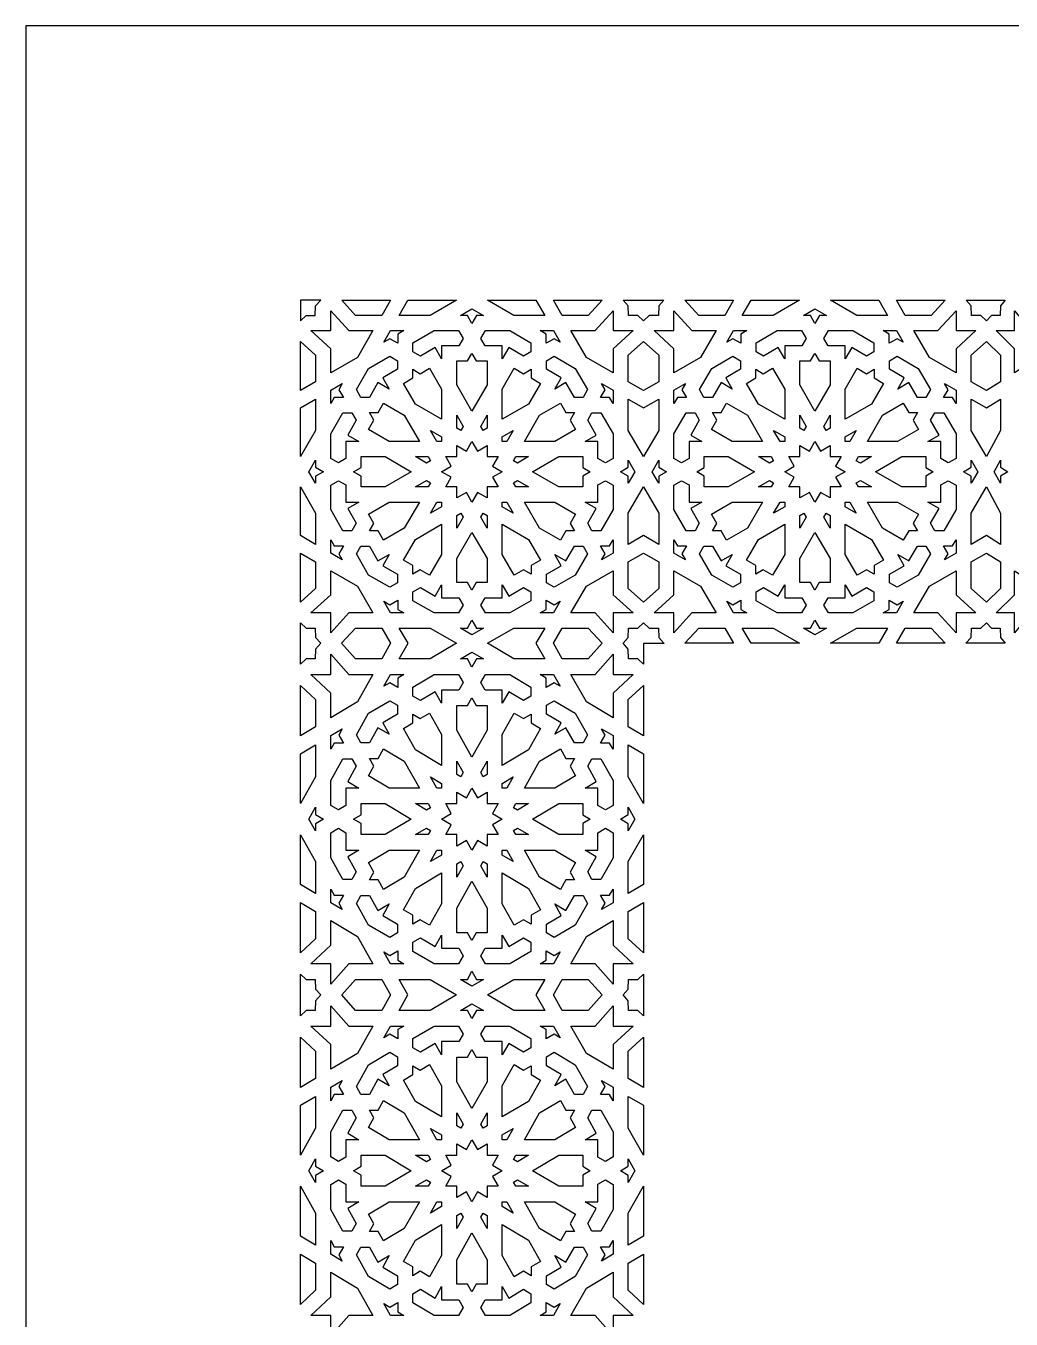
# Model space of a CAD drawing. Extents: x 1309 to 2424, y -296 to 884.
# Drawn here: x 1309 to 1596.1, y 506.5 to 883.5 of the extents above; entities that cross this region are included whole.
import ezdxf

# ---------------------------------------------------------------- set-up
doc = ezdxf.new("R2010")
doc.units = 0
doc.layers.add('LAYER_1', color=18, linetype='CONTINUOUS')

msp = doc.modelspace()

# ---------------------------------------------------------------- linework, layer by layer
at = {"layer": 'LAYER_1'}
for points in [[(1309.01, -296.47), (2424.01, -296.47), (2424.01, 883.53), (1309.01, 883.53)], [(1394.95, 803.53), (1389.01, 803.53), (1389.01, 797.59), (1390.66, 799.1), (1393.36, 799.1), (1393.44, 801.88)], [(1412.7, 799.1), (1405.09, 799.1), (1401.05, 803.53), (1415.26, 803.53)], [(1426.8, 799.1), (1417.8, 799.1), (1420.36, 803.53), (1434.47, 803.53)], [(1460.21, 799.1), (1451.22, 799.1), (1443.54, 803.53), (1457.65, 803.53)], [(1472.92, 799.1), (1465.32, 799.1), (1462.76, 803.53), (1476.97, 803.53)], [(1493.43, 801.88), (1493.35, 799.1), (1490.65, 799.1), (1489.01, 797.59), (1487.36, 799.1), (1484.66, 799.1), (1484.58, 801.88), (1483.07, 803.53), (1494.94, 803.53)], [(1512.68, 799.1), (1505.08, 799.1), (1501.04, 803.53), (1515.23, 803.53)], [(1526.76, 799.1), (1517.78, 799.1), (1520.33, 803.53), (1534.43, 803.53)], [(1560.15, 799.1), (1551.17, 799.1), (1543.5, 803.53), (1557.6, 803.53)], [(1572.85, 799.1), (1565.25, 799.1), (1562.7, 803.53), (1576.89, 803.53)], [(1593.03, 801.88), (1592.95, 799.1), (1590.46, 799.1), (1588.93, 797.59), (1587.28, 799.1), (1584.58, 799.1), (1584.5, 801.88), (1582.99, 803.53), (1594.42, 803.53)], [(1403.14, 794.68), (1410.15, 794.68), (1405.65, 786.89), (1397.86, 782.39), (1397.86, 789.4), (1392.07, 794.68), (1397.86, 794.68), (1397.86, 800.46)], [(1442.38, 799.1), (1440.33, 799.1), (1439.01, 796.81), (1437.68, 799.1), (1435.64, 799.1), (1439.01, 801.04)], [(1480.16, 794.68), (1485.94, 794.68), (1480.16, 789.4), (1480.16, 782.39), (1472.37, 786.89), (1467.87, 794.68), (1474.87, 794.68), (1480.16, 800.46)], [(1503.13, 794.68), (1510.13, 794.68), (1505.63, 786.89), (1497.85, 782.39), (1497.85, 789.4), (1492.07, 794.68), (1497.85, 794.68), (1497.85, 800.46)], [(1542.33, 799.1), (1540.29, 799.1), (1538.97, 796.81), (1537.64, 799.1), (1535.6, 799.1), (1538.97, 801.04)], [(1580.08, 794.68), (1585.86, 794.68), (1580.08, 789.4), (1580.08, 782.39), (1572.3, 786.89), (1567.8, 794.68), (1574.8, 794.68), (1580.08, 800.46)], [(1602.01, 794.68), (1608.49, 794.68), (1604.33, 786.89), (1597.12, 782.39), (1597.12, 789.4), (1591.76, 794.68), (1597.12, 794.68), (1597.12, 800.46)], [(1417.37, 793.66), (1417.37, 791.01), (1415.08, 792.33), (1413.31, 791.31), (1415.25, 794.68), (1419.14, 794.68)], [(1436.4, 792.42), (1435.16, 790.26), (1430.17, 790.26), (1430.17, 786.49), (1428.29, 789.76), (1423.98, 787.27), (1421.82, 788.51), (1421.82, 791.12), (1427.98, 794.68), (1435.09, 794.68)], [(1456.19, 791.12), (1456.19, 788.51), (1454.04, 787.27), (1449.72, 789.76), (1447.84, 786.49), (1447.84, 790.26), (1442.86, 790.26), (1441.61, 792.42), (1442.92, 794.68), (1450.03, 794.68)], [(1464.71, 791.31), (1462.94, 792.33), (1460.65, 791.01), (1460.65, 793.66), (1458.88, 794.68), (1462.77, 794.68)], [(1517.34, 793.66), (1517.34, 791.01), (1515.05, 792.33), (1513.28, 791.31), (1515.23, 794.68), (1519.11, 794.68)], [(1536.36, 792.42), (1535.12, 790.26), (1530.14, 790.26), (1530.14, 786.49), (1528.26, 789.76), (1523.95, 787.27), (1521.79, 788.51), (1521.79, 791.12), (1527.95, 794.68), (1535.06, 794.68)], [(1556.14, 791.12), (1556.14, 788.51), (1553.98, 787.27), (1549.67, 789.76), (1547.79, 786.49), (1547.79, 790.26), (1542.81, 790.26), (1541.57, 792.42), (1542.88, 794.68), (1549.98, 794.68)], [(1564.65, 791.31), (1562.88, 792.33), (1560.59, 791.01), (1560.59, 793.66), (1558.82, 794.68), (1562.7, 794.68)], [(1393.44, 787.52), (1393.44, 779.79), (1389.03, 777.25), (1389.03, 791.55)], [(1440.27, 785.84), (1443.42, 785.84), (1443.42, 778.84), (1439.01, 771.2), (1434.6, 778.84), (1434.6, 785.84), (1437.74, 785.84), (1439.01, 788.02)], [(1493.43, 787.52), (1493.43, 779.79), (1489.03, 777.25), (1489.01, 777.26), (1488.99, 777.25), (1484.58, 779.79), (1484.58, 787.52), (1488.99, 791.55), (1489.01, 791.53), (1489.03, 791.55)], [(1540.23, 785.84), (1543.37, 785.84), (1543.37, 778.84), (1538.97, 771.2), (1534.56, 778.84), (1534.56, 785.84), (1537.7, 785.84), (1538.97, 788.02)], [(1593.03, 787.52), (1593.03, 779.79), (1588.93, 777.25), (1584.5, 779.79), (1584.5, 787.52), (1588.93, 791.55)], [(1417.31, 785.91), (1417.31, 783.42), (1412.99, 780.93), (1414.88, 777.67), (1411.62, 779.55), (1409.13, 775.24), (1406.64, 775.24), (1405.33, 777.5), (1408.89, 783.66), (1415.05, 787.21)], [(1469.13, 783.66), (1472.69, 777.5), (1471.38, 775.24), (1468.89, 775.24), (1466.4, 779.55), (1463.14, 777.67), (1465.02, 780.93), (1460.71, 783.42), (1460.71, 785.91), (1462.97, 787.21)], [(1517.28, 785.91), (1517.28, 783.42), (1512.97, 780.93), (1514.86, 777.67), (1511.6, 779.55), (1509.11, 775.24), (1506.62, 775.24), (1505.31, 777.5), (1508.87, 783.66), (1515.02, 787.21)], [(1569.06, 783.66), (1572.62, 777.5), (1571.31, 775.24), (1568.82, 775.24), (1566.33, 779.55), (1563.08, 777.67), (1564.96, 780.93), (1560.65, 783.42), (1560.65, 785.91), (1562.91, 787.21)], [(1430.17, 777.66), (1430.17, 768.84), (1422.53, 773.25), (1419.03, 779.31), (1421.76, 780.88), (1421.76, 783.41), (1423.95, 782.14), (1426.67, 783.72)], [(1454.07, 782.14), (1456.25, 783.41), (1456.25, 780.88), (1458.98, 779.31), (1455.48, 773.25), (1447.84, 768.84), (1447.84, 777.66), (1451.34, 783.72)], [(1530.14, 777.66), (1530.14, 768.84), (1522.51, 773.25), (1519.01, 779.31), (1521.73, 780.88), (1521.73, 783.41), (1523.92, 782.14), (1526.64, 783.72)], [(1554.01, 782.14), (1556.2, 783.41), (1556.2, 780.88), (1558.92, 779.31), (1555.43, 773.25), (1547.79, 768.84), (1547.79, 777.66), (1551.29, 783.72)], [(1400.21, 777.47), (1401.53, 775.17), (1398.88, 775.17), (1397.86, 773.4), (1397.86, 777.29), (1401.23, 779.24)], [(1480.16, 777.29), (1480.16, 773.4), (1479.13, 775.17), (1476.49, 775.17), (1477.81, 777.47), (1476.79, 779.24)], [(1500.19, 777.47), (1501.52, 775.17), (1498.87, 775.17), (1497.85, 773.4), (1497.85, 777.29), (1501.22, 779.24)], [(1580.08, 777.29), (1580.08, 773.4), (1579.06, 775.17), (1576.41, 775.17), (1577.74, 777.47), (1576.71, 779.24)], [(1393.44, 765.6), (1389.03, 757.96), (1389.03, 772.14), (1393.44, 774.69)], [(1419.3, 770.01), (1423.71, 762.37), (1414.89, 762.37), (1408.82, 765.87), (1410.4, 768.6), (1409.14, 770.78), (1411.66, 770.78), (1413.23, 773.51)], [(1466.36, 770.78), (1468.88, 770.78), (1467.62, 768.6), (1469.19, 765.87), (1463.13, 762.37), (1454.31, 762.37), (1458.72, 770.01), (1464.78, 773.51)], [(1493.43, 765.6), (1489.03, 757.96), (1489.01, 757.99), (1488.99, 757.96), (1484.58, 765.6), (1484.58, 774.69), (1488.99, 772.14), (1489.01, 772.16), (1489.03, 772.14), (1493.43, 774.69)], [(1519.27, 770.01), (1523.68, 762.37), (1514.86, 762.37), (1508.81, 765.87), (1510.38, 768.6), (1509.12, 770.78), (1511.64, 770.78), (1513.21, 773.51)], [(1566.29, 770.78), (1568.81, 770.78), (1567.55, 768.6), (1569.12, 765.87), (1563.07, 762.37), (1554.25, 762.37), (1558.66, 770.01), (1564.72, 773.51)], [(1593.03, 765.6), (1588.93, 757.96), (1584.5, 765.6), (1584.5, 774.69), (1588.93, 772.14), (1593.03, 774.69)], [(1405.28, 768.57), (1402.79, 764.26), (1406.05, 762.37), (1402.28, 762.37), (1402.28, 757.39), (1400.12, 756.15), (1397.86, 757.46), (1397.86, 764.57), (1401.42, 770.72), (1404.03, 770.72)], [(1436.45, 766.78), (1435.77, 765.61), (1434.6, 766.29), (1434.6, 770)], [(1443.42, 766.29), (1442.24, 765.61), (1441.56, 766.78), (1443.42, 770)], [(1480.16, 764.57), (1480.16, 757.46), (1477.89, 756.15), (1475.74, 757.39), (1475.74, 762.37), (1471.97, 762.37), (1475.23, 764.26), (1472.74, 768.57), (1473.99, 770.72), (1476.6, 770.72)], [(1505.26, 768.57), (1502.77, 764.26), (1506.03, 762.37), (1502.27, 762.37), (1502.27, 757.39), (1500.11, 756.15), (1497.85, 757.46), (1497.85, 764.57), (1501.4, 770.72), (1504.02, 770.72)], [(1536.41, 766.78), (1535.73, 765.61), (1534.56, 766.29), (1534.56, 770)], [(1543.37, 766.29), (1542.2, 765.61), (1541.52, 766.78), (1543.37, 770)], [(1580.08, 764.57), (1580.08, 757.46), (1577.82, 756.15), (1575.66, 757.39), (1575.66, 762.37), (1571.9, 762.37), (1575.16, 764.26), (1572.67, 768.57), (1573.91, 770.72), (1576.53, 770.72)], [(1430.17, 763.73), (1430.17, 762.37), (1428.81, 762.37), (1426.96, 765.59)], [(1449.2, 762.37), (1447.84, 762.37), (1447.84, 763.73), (1451.06, 765.59)], [(1530.14, 763.73), (1530.14, 762.37), (1528.78, 762.37), (1526.92, 765.59)], [(1549.15, 762.37), (1547.79, 762.37), (1547.79, 763.73), (1551.01, 765.59)], [(1440.62, 759.57), (1443.42, 761.18), (1443.42, 757.95), (1446.65, 757.95), (1445.03, 755.16), (1447.83, 753.54), (1445.03, 751.93), (1446.65, 749.13), (1443.42, 749.13), (1443.42, 745.91), (1440.62, 747.52), (1439.01, 744.72), (1437.39, 747.52), (1434.6, 745.91), (1434.6, 749.13), (1431.37, 749.13), (1432.98, 751.93), (1430.18, 753.54), (1432.98, 755.16), (1431.37, 757.95), (1434.6, 757.95), (1434.6, 761.18), (1437.39, 759.57), (1439.01, 762.36)], [(1540.58, 759.57), (1543.37, 761.18), (1543.37, 757.95), (1546.6, 757.95), (1544.99, 755.16), (1547.78, 753.54), (1544.99, 751.93), (1546.6, 749.13), (1543.37, 749.13), (1543.37, 745.91), (1540.58, 747.52), (1538.97, 744.72), (1537.35, 747.52), (1534.56, 745.91), (1534.56, 749.13), (1531.33, 749.13), (1532.94, 751.93), (1530.15, 753.54), (1532.94, 755.16), (1531.33, 757.95), (1534.56, 757.95), (1534.56, 761.18), (1537.35, 759.57), (1538.97, 762.36)], [(1421.34, 753.54), (1413.7, 749.13), (1406.7, 749.13), (1406.7, 752.28), (1404.52, 753.54), (1406.7, 754.81), (1406.7, 757.95), (1413.7, 757.95)], [(1426.94, 756.78), (1425.76, 756.1), (1422.54, 757.95), (1426.26, 757.95)], [(1452.25, 756.1), (1451.07, 756.78), (1451.75, 757.95), (1455.47, 757.95)], [(1471.31, 754.81), (1473.5, 753.54), (1471.31, 752.28), (1471.31, 749.13), (1464.31, 749.13), (1456.67, 753.54), (1464.31, 757.95), (1471.31, 757.95)], [(1521.32, 753.54), (1513.68, 749.13), (1506.69, 749.13), (1506.69, 752.28), (1504.5, 753.54), (1506.69, 754.81), (1506.69, 757.95), (1513.68, 757.95)], [(1526.91, 756.78), (1525.73, 756.1), (1522.52, 757.95), (1526.23, 757.95)], [(1552.2, 756.1), (1551.02, 756.78), (1551.7, 757.95), (1555.42, 757.95)], [(1571.25, 754.81), (1573.43, 753.54), (1571.25, 752.28), (1571.25, 749.13), (1564.25, 749.13), (1556.62, 753.54), (1564.25, 757.95), (1571.25, 757.95)], [(1393.44, 754.87), (1395.73, 753.54), (1393.44, 752.22), (1393.44, 750.18), (1391.49, 753.54), (1393.44, 756.91)], [(1486.52, 753.54), (1484.58, 750.18), (1484.58, 752.22), (1482.28, 753.54), (1484.58, 754.87), (1484.58, 756.91)], [(1493.43, 754.87), (1495.72, 753.54), (1493.43, 752.22), (1493.43, 750.18), (1491.49, 753.54), (1493.43, 756.91)], [(1586.44, 753.54), (1584.5, 750.18), (1584.5, 752.22), (1582.21, 753.54), (1584.5, 754.87), (1584.5, 756.91)], [(1593.03, 754.87), (1595.15, 753.54), (1593.03, 752.22), (1593.03, 750.18), (1591.23, 753.54), (1593.03, 756.91)], [(1402.28, 749.69), (1402.28, 744.71), (1406.05, 744.71), (1402.79, 742.83), (1405.28, 738.52), (1404.03, 736.36), (1401.42, 736.36), (1397.86, 742.52), (1397.86, 749.63), (1400.12, 750.94)], [(1426.94, 750.31), (1426.26, 749.13), (1422.54, 749.13), (1425.76, 750.99)], [(1455.47, 749.13), (1451.75, 749.13), (1451.07, 750.31), (1452.25, 750.99)], [(1480.16, 749.63), (1480.16, 742.52), (1476.6, 736.36), (1473.99, 736.36), (1472.74, 738.52), (1475.23, 742.83), (1471.97, 744.71), (1475.74, 744.71), (1475.74, 749.69), (1477.89, 750.94)], [(1502.27, 749.69), (1502.27, 744.71), (1506.03, 744.71), (1502.77, 742.83), (1505.26, 738.52), (1504.02, 736.36), (1501.4, 736.36), (1497.85, 742.52), (1497.85, 749.63), (1500.11, 750.94)], [(1526.91, 750.31), (1526.23, 749.13), (1522.52, 749.13), (1525.73, 750.99)], [(1555.42, 749.13), (1551.7, 749.13), (1551.02, 750.31), (1552.2, 750.99)], [(1580.08, 749.63), (1580.08, 742.52), (1576.53, 736.36), (1573.91, 736.36), (1572.67, 738.52), (1575.16, 742.83), (1571.9, 744.71), (1575.66, 744.71), (1575.66, 749.69), (1577.82, 750.94)], [(1393.44, 741.49), (1393.44, 732.39), (1389.03, 734.94), (1389.03, 749.12)], [(1493.43, 741.49), (1493.43, 732.39), (1489.01, 734.94), (1484.58, 732.39), (1484.58, 741.49), (1489.01, 749.12)], [(1593.03, 741.49), (1593.03, 732.39), (1588.93, 734.94), (1584.5, 732.39), (1584.5, 741.49), (1588.93, 749.12)], [(1419.3, 737.07), (1413.23, 733.57), (1411.66, 736.3), (1409.14, 736.3), (1410.4, 738.49), (1408.82, 741.21), (1414.89, 744.71), (1423.71, 744.71)], [(1430.17, 743.35), (1426.96, 741.5), (1428.81, 744.72), (1430.17, 744.72)], [(1451.06, 741.5), (1447.84, 743.35), (1447.84, 744.72), (1449.2, 744.72)], [(1469.19, 741.21), (1467.62, 738.49), (1468.88, 736.3), (1466.36, 736.3), (1464.78, 733.57), (1458.72, 737.07), (1454.31, 744.71), (1463.13, 744.71)], [(1519.27, 737.07), (1513.21, 733.57), (1511.64, 736.3), (1509.12, 736.3), (1510.38, 738.49), (1508.81, 741.21), (1514.86, 744.71), (1523.68, 744.71)], [(1530.14, 743.35), (1526.92, 741.5), (1528.78, 744.72), (1530.14, 744.72)], [(1551.01, 741.5), (1547.79, 743.35), (1547.79, 744.72), (1549.15, 744.72)], [(1569.12, 741.21), (1567.55, 738.49), (1568.81, 736.3), (1566.29, 736.3), (1564.72, 733.57), (1558.66, 737.07), (1554.25, 744.71), (1563.07, 744.71)], [(1436.45, 740.31), (1434.6, 737.09), (1434.6, 740.8), (1435.77, 741.48)], [(1443.42, 740.8), (1443.42, 737.09), (1441.56, 740.31), (1442.24, 741.48)], [(1536.41, 740.31), (1534.56, 737.09), (1534.56, 740.8), (1535.73, 741.48)], [(1543.37, 740.8), (1543.37, 737.09), (1541.52, 740.31), (1542.2, 741.48)], [(1430.17, 729.43), (1426.67, 723.37), (1423.95, 724.94), (1421.76, 723.68), (1421.76, 726.2), (1419.03, 727.78), (1422.53, 733.84), (1430.17, 738.25)], [(1443.42, 728.25), (1443.42, 721.25), (1440.27, 721.25), (1439.01, 719.06), (1437.74, 721.25), (1434.6, 721.25), (1434.6, 728.25), (1439.01, 735.88)], [(1455.48, 733.84), (1458.98, 727.78), (1456.25, 726.2), (1456.25, 723.68), (1454.07, 724.94), (1451.34, 723.37), (1447.84, 729.43), (1447.84, 738.25)], [(1530.14, 729.43), (1526.64, 723.37), (1523.92, 724.94), (1521.73, 723.68), (1521.73, 726.2), (1519.01, 727.78), (1522.51, 733.84), (1530.14, 738.25)], [(1543.37, 728.25), (1543.37, 721.25), (1540.23, 721.25), (1538.97, 719.06), (1537.7, 721.25), (1534.56, 721.25), (1534.56, 728.25), (1538.97, 735.88)], [(1555.43, 733.84), (1558.92, 727.78), (1556.2, 726.2), (1556.2, 723.68), (1554.01, 724.94), (1551.29, 723.37), (1547.79, 729.43), (1547.79, 738.25)], [(1398.88, 731.91), (1401.53, 731.91), (1400.21, 729.62), (1401.23, 727.85), (1397.86, 729.79), (1397.86, 733.68)], [(1411.62, 727.54), (1414.88, 729.42), (1412.99, 726.16), (1417.31, 723.67), (1417.31, 721.18), (1415.05, 719.87), (1408.89, 723.43), (1405.33, 729.59), (1406.64, 731.85), (1409.13, 731.85)], [(1472.69, 729.59), (1469.13, 723.43), (1462.97, 719.87), (1460.71, 721.18), (1460.71, 723.67), (1465.02, 726.16), (1463.14, 729.42), (1466.4, 727.54), (1468.89, 731.85), (1471.38, 731.85)], [(1480.16, 729.79), (1476.79, 727.85), (1477.81, 729.62), (1476.49, 731.91), (1479.13, 731.91), (1480.16, 733.68)], [(1498.87, 731.91), (1501.52, 731.91), (1500.19, 729.62), (1501.22, 727.85), (1497.85, 729.79), (1497.85, 733.68)], [(1511.6, 727.54), (1514.86, 729.42), (1512.97, 726.16), (1517.28, 723.67), (1517.28, 721.18), (1515.02, 719.87), (1508.87, 723.43), (1505.31, 729.59), (1506.62, 731.85), (1509.11, 731.85)], [(1572.62, 729.59), (1569.06, 723.43), (1562.91, 719.87), (1560.65, 721.18), (1560.65, 723.67), (1564.96, 726.16), (1563.08, 729.42), (1566.33, 727.54), (1568.82, 731.85), (1571.31, 731.85)], [(1580.08, 729.79), (1576.71, 727.85), (1577.74, 729.62), (1576.41, 731.91), (1579.06, 731.91), (1580.08, 733.68)], [(1393.44, 727.29), (1393.44, 719.56), (1389.03, 715.54), (1389.03, 729.84)], [(1493.43, 727.29), (1493.43, 719.56), (1489.01, 715.54), (1484.58, 719.56), (1484.58, 727.29), (1489.01, 729.84)], [(1593.03, 727.29), (1593.03, 719.56), (1588.93, 715.54), (1584.5, 719.56), (1584.5, 727.29), (1588.93, 729.84)], [(1405.65, 720.19), (1410.15, 712.41), (1403.14, 712.41), (1397.86, 706.62), (1397.86, 712.41), (1392.07, 712.41), (1397.86, 717.69), (1397.86, 724.69)], [(1480.16, 717.69), (1485.94, 712.41), (1480.16, 712.41), (1480.16, 706.62), (1474.87, 712.41), (1467.87, 712.41), (1472.37, 720.19), (1480.16, 724.69)], [(1505.63, 720.19), (1510.13, 712.41), (1503.13, 712.41), (1497.85, 706.62), (1497.85, 712.41), (1492.07, 712.41), (1497.85, 717.69), (1497.85, 724.69)], [(1580.08, 717.69), (1585.86, 712.41), (1580.08, 712.41), (1580.08, 706.62), (1574.8, 712.41), (1567.8, 712.41), (1572.3, 720.19), (1580.08, 724.69)], [(1604.33, 720.19), (1608.49, 712.41), (1602.01, 712.41), (1597.12, 706.62), (1597.12, 712.41), (1591.76, 712.41), (1597.12, 717.69), (1597.12, 724.69)], [(1430.17, 716.83), (1435.16, 716.83), (1436.4, 714.67), (1435.09, 712.41), (1427.98, 712.41), (1421.82, 715.96), (1421.82, 718.58), (1423.98, 719.82), (1428.29, 717.33), (1430.17, 720.59)], [(1449.72, 717.33), (1454.04, 719.82), (1456.19, 718.58), (1456.19, 715.96), (1450.03, 712.41), (1442.92, 712.41), (1441.61, 714.67), (1442.86, 716.83), (1447.84, 716.83), (1447.84, 720.59)], [(1530.14, 716.83), (1535.12, 716.83), (1536.36, 714.67), (1535.06, 712.41), (1527.95, 712.41), (1521.79, 715.96), (1521.79, 718.58), (1523.95, 719.82), (1528.26, 717.33), (1530.14, 720.59)], [(1549.67, 717.33), (1553.98, 719.82), (1556.14, 718.58), (1556.14, 715.96), (1549.98, 712.41), (1542.88, 712.41), (1541.57, 714.67), (1542.81, 716.83), (1547.79, 716.83), (1547.79, 720.59)], [(1417.37, 713.43), (1419.14, 712.41), (1415.25, 712.41), (1413.31, 715.78), (1415.08, 714.75), (1417.37, 716.08)], [(1462.94, 714.75), (1464.71, 715.78), (1462.77, 712.41), (1458.88, 712.41), (1460.65, 713.43), (1460.65, 716.08)], [(1517.34, 713.43), (1519.11, 712.41), (1515.23, 712.41), (1513.28, 715.78), (1515.05, 714.75), (1517.34, 716.08)], [(1562.88, 714.75), (1564.65, 715.78), (1562.7, 712.41), (1558.82, 712.41), (1560.59, 713.43), (1560.59, 716.08)], [(1390.66, 707.99), (1393.35, 707.99), (1393.44, 705.21), (1394.96, 703.54), (1393.44, 701.83), (1393.35, 698.98), (1390.66, 698.98), (1389.03, 697.46), (1389.03, 709.47)], [(1440.33, 707.99), (1442.38, 707.99), (1439.01, 706.04), (1435.64, 707.99), (1437.68, 707.99), (1439.01, 710.28)], [(1490.65, 707.99), (1493.35, 707.99), (1493.43, 705.21), (1494.95, 703.54), (1494.94, 703.53), (1489.01, 703.53), (1489.01, 697.48), (1488.99, 697.46), (1487.36, 698.98), (1484.66, 698.98), (1484.58, 701.83), (1483.05, 703.54), (1484.58, 705.21), (1484.66, 707.99), (1487.36, 707.99), (1489.01, 709.47)], [(1540.29, 707.99), (1542.33, 707.99), (1538.97, 706.04), (1535.6, 707.99), (1537.64, 707.99), (1538.97, 710.28)], [(1590.46, 707.99), (1592.95, 707.99), (1593.03, 705.21), (1594.44, 703.54), (1582.98, 703.54), (1584.5, 705.21), (1584.58, 707.99), (1587.28, 707.99), (1588.93, 709.47)], [(1415.27, 703.54), (1412.7, 698.98), (1405.09, 698.98), (1401.03, 703.54), (1405.09, 707.99), (1412.7, 707.99)], [(1434.5, 703.54), (1426.8, 698.98), (1417.8, 698.98), (1420.37, 703.54), (1417.8, 707.99), (1426.8, 707.99)], [(1457.64, 703.54), (1460.21, 698.98), (1451.22, 698.98), (1443.51, 703.54), (1451.22, 707.99), (1460.21, 707.99)], [(1476.98, 703.54), (1472.92, 698.98), (1465.32, 698.98), (1462.75, 703.54), (1465.32, 707.99), (1472.92, 707.99)], [(1515.24, 703.54), (1501.02, 703.54), (1505.08, 707.99), (1512.68, 707.99)], [(1534.46, 703.54), (1520.34, 703.54), (1517.78, 707.99), (1526.76, 707.99)], [(1557.59, 703.54), (1543.47, 703.54), (1551.17, 707.99), (1560.15, 707.99)], [(1576.91, 703.54), (1562.69, 703.54), (1565.25, 707.99), (1572.85, 707.99)], [(1403.14, 694.45), (1410.15, 694.45), (1405.65, 686.47), (1397.86, 681.86), (1397.86, 689.03), (1392.07, 694.45), (1397.86, 694.45), (1397.86, 700.38)], [(1442.38, 698.98), (1440.33, 698.98), (1439.01, 696.63), (1437.68, 698.98), (1435.64, 698.98), (1439.01, 700.97)], [(1480.16, 694.45), (1485.94, 694.45), (1480.16, 689.03), (1480.16, 681.86), (1472.37, 686.47), (1467.87, 694.45), (1474.87, 694.45), (1480.16, 700.38)], [(1417.37, 693.4), (1417.37, 690.69), (1415.08, 692.04), (1413.31, 691), (1415.25, 694.45), (1419.14, 694.45)], [(1436.4, 692.13), (1435.16, 689.92), (1430.17, 689.92), (1430.17, 686.06), (1428.29, 689.4), (1423.98, 686.85), (1421.82, 688.13), (1421.82, 690.8), (1427.98, 694.45), (1435.09, 694.45)], [(1456.19, 690.8), (1456.19, 688.13), (1454.04, 686.85), (1449.72, 689.4), (1447.84, 686.06), (1447.84, 689.92), (1442.86, 689.92), (1441.61, 692.13), (1442.92, 694.45), (1450.03, 694.45)], [(1464.71, 691), (1462.94, 692.04), (1460.65, 690.69), (1460.65, 693.4), (1458.88, 694.45), (1462.77, 694.45)], [(1393.44, 687.12), (1393.44, 679.19), (1389.03, 676.58), (1389.03, 691.24)], [(1488.99, 676.58), (1484.58, 679.19), (1484.58, 687.12), (1488.99, 691.24)], [(1417.31, 685.46), (1417.31, 682.9), (1412.99, 680.35), (1414.88, 677.01), (1411.62, 678.94), (1409.13, 674.52), (1406.64, 674.52), (1405.33, 676.84), (1408.89, 683.15), (1415.05, 686.8)], [(1440.27, 685.39), (1443.42, 685.39), (1443.42, 678.21), (1439.01, 670.38), (1434.6, 678.21), (1434.6, 685.39), (1437.74, 685.39), (1439.01, 687.63)], [(1469.13, 683.15), (1472.69, 676.84), (1471.38, 674.52), (1468.89, 674.52), (1466.4, 678.94), (1463.14, 677.01), (1465.02, 680.35), (1460.71, 682.9), (1460.71, 685.46), (1462.97, 686.8)], [(1430.17, 677), (1430.17, 667.96), (1422.53, 672.48), (1419.03, 678.69), (1421.76, 680.31), (1421.76, 682.89), (1423.95, 681.6), (1426.67, 683.21)], [(1454.07, 681.6), (1456.25, 682.89), (1456.25, 680.31), (1458.98, 678.69), (1455.48, 672.48), (1447.84, 667.96), (1447.84, 677), (1451.34, 683.21)], [(1400.21, 676.8), (1401.53, 674.45), (1398.88, 674.45), (1397.86, 672.64), (1397.86, 676.63), (1401.23, 678.62)], [(1480.16, 676.63), (1480.16, 672.64), (1479.13, 674.45), (1476.49, 674.45), (1477.81, 676.8), (1476.79, 678.62)], [(1393.44, 664.64), (1389.03, 656.81), (1389.03, 671.35), (1393.44, 673.96)], [(1419.3, 669.16), (1423.71, 661.33), (1414.89, 661.33), (1408.82, 664.92), (1410.4, 667.71), (1409.14, 669.95), (1411.66, 669.95), (1413.23, 672.75)], [(1466.36, 669.95), (1468.88, 669.95), (1467.62, 667.71), (1469.19, 664.92), (1463.13, 661.33), (1454.31, 661.33), (1458.72, 669.16), (1464.78, 672.75)], [(1488.99, 671.35), (1488.99, 656.81), (1484.58, 664.64), (1484.58, 673.96)], [(1405.28, 667.68), (1402.79, 663.26), (1406.05, 661.33), (1402.28, 661.33), (1402.28, 656.23), (1400.12, 654.95), (1397.86, 656.29), (1397.86, 663.58), (1401.42, 669.89), (1404.03, 669.89)], [(1436.45, 665.85), (1435.77, 664.64), (1434.6, 665.34), (1434.6, 669.15)], [(1443.42, 665.34), (1442.24, 664.64), (1441.56, 665.85), (1443.42, 669.15)], [(1480.16, 663.58), (1480.16, 656.29), (1477.89, 654.95), (1475.74, 656.23), (1475.74, 661.33), (1471.97, 661.33), (1475.23, 663.26), (1472.74, 667.68), (1473.99, 669.89), (1476.6, 669.89)], [(1430.17, 662.72), (1430.17, 661.33), (1428.81, 661.33), (1426.96, 664.63)], [(1449.2, 661.33), (1447.84, 661.33), (1447.84, 662.72), (1451.06, 664.63)], [(1440.62, 658.45), (1443.42, 660.11), (1443.42, 656.8), (1446.65, 656.8), (1445.03, 653.93), (1447.83, 652.28), (1445.03, 650.62), (1446.65, 647.76), (1443.42, 647.76), (1443.42, 644.45), (1440.62, 646.1), (1439.01, 643.24), (1437.39, 646.1), (1434.6, 644.45), (1434.6, 647.76), (1431.37, 647.76), (1432.98, 650.62), (1430.18, 652.28), (1432.98, 653.93), (1431.37, 656.8), (1434.6, 656.8), (1434.6, 660.11), (1437.39, 658.45), (1439.01, 661.32)], [(1421.34, 652.28), (1413.7, 647.76), (1406.7, 647.76), (1406.7, 650.98), (1404.52, 652.28), (1406.7, 653.57), (1406.7, 656.8), (1413.7, 656.8)], [(1426.94, 655.59), (1425.76, 654.89), (1422.54, 656.8), (1426.26, 656.8)], [(1452.25, 654.89), (1451.07, 655.59), (1451.75, 656.8), (1455.47, 656.8)], [(1471.31, 653.57), (1473.5, 652.28), (1471.31, 650.98), (1471.31, 647.76), (1464.31, 647.76), (1456.67, 652.28), (1464.31, 656.8), (1471.31, 656.8)], [(1393.44, 653.63), (1395.73, 652.28), (1393.44, 650.92), (1393.44, 648.83), (1391.49, 652.28), (1393.44, 655.73)], [(1486.52, 652.28), (1484.58, 648.83), (1484.58, 650.92), (1482.28, 652.28), (1484.58, 653.63), (1484.58, 655.73)], [(1402.28, 648.33), (1402.28, 643.23), (1406.05, 643.23), (1402.79, 641.3), (1405.28, 636.88), (1404.03, 634.67), (1401.42, 634.67), (1397.86, 640.98), (1397.86, 648.27), (1400.12, 649.61)], [(1426.94, 648.96), (1426.26, 647.76), (1422.54, 647.76), (1425.76, 649.66)], [(1455.47, 647.76), (1451.75, 647.76), (1451.07, 648.96), (1452.25, 649.66)], [(1480.16, 648.27), (1480.16, 640.98), (1476.6, 634.67), (1473.99, 634.67), (1472.74, 636.88), (1475.23, 641.3), (1471.97, 643.23), (1475.74, 643.23), (1475.74, 648.33), (1477.89, 649.61)], [(1393.44, 639.92), (1393.44, 630.6), (1389.03, 633.21), (1389.03, 647.75)], [(1489.01, 647.72), (1489.01, 633.2), (1488.99, 633.21), (1484.58, 630.6), (1484.58, 639.92), (1488.99, 647.75)], [(1419.3, 635.4), (1413.23, 631.81), (1411.66, 634.6), (1409.14, 634.6), (1410.4, 636.84), (1408.82, 639.64), (1414.89, 643.23), (1423.71, 643.23)], [(1430.17, 641.83), (1426.96, 639.93), (1428.81, 643.23), (1430.17, 643.23)], [(1451.06, 639.93), (1447.84, 641.83), (1447.84, 643.23), (1449.2, 643.23)], [(1469.19, 639.64), (1467.62, 636.84), (1468.88, 634.6), (1466.36, 634.6), (1464.78, 631.81), (1458.72, 635.4), (1454.31, 643.23), (1463.13, 643.23)], [(1436.45, 638.71), (1434.6, 635.41), (1434.6, 639.22), (1435.77, 639.91)], [(1443.42, 639.22), (1443.42, 635.41), (1441.56, 638.71), (1442.24, 639.91)], [(1430.17, 627.56), (1426.67, 621.34), (1423.95, 622.96), (1421.76, 621.67), (1421.76, 624.25), (1419.03, 625.87), (1422.53, 632.08), (1430.17, 636.6)], [(1443.42, 626.35), (1443.42, 619.17), (1440.27, 619.17), (1439.01, 616.93), (1437.74, 619.17), (1434.6, 619.17), (1434.6, 626.35), (1439.01, 634.18)], [(1455.48, 632.08), (1458.98, 625.87), (1456.25, 624.25), (1456.25, 621.67), (1454.07, 622.96), (1451.34, 621.34), (1447.84, 627.56), (1447.84, 636.6)], [(1398.88, 630.1), (1401.53, 630.1), (1400.21, 627.75), (1401.23, 625.94), (1397.86, 627.93), (1397.86, 631.92)], [(1411.62, 625.62), (1414.88, 627.55), (1412.99, 624.21), (1417.31, 621.65), (1417.31, 619.1), (1415.05, 617.76), (1408.89, 621.41), (1405.33, 627.72), (1406.64, 630.04), (1409.13, 630.04)], [(1472.69, 627.72), (1469.13, 621.41), (1462.97, 617.76), (1460.71, 619.1), (1460.71, 621.65), (1465.02, 624.21), (1463.14, 627.55), (1466.4, 625.62), (1468.89, 630.04), (1471.38, 630.04)], [(1480.16, 627.93), (1476.79, 625.94), (1477.81, 627.75), (1476.49, 630.1), (1479.13, 630.1), (1480.16, 631.92)], [(1393.44, 625.37), (1393.44, 617.44), (1389.03, 613.32), (1389.03, 627.98)], [(1489.01, 627.97), (1489.01, 613.33), (1488.99, 613.32), (1484.58, 617.44), (1484.58, 625.37), (1488.99, 627.98)], [(1405.65, 618.09), (1410.15, 610.11), (1403.14, 610.11), (1397.86, 604.18), (1397.86, 610.11), (1392.07, 610.11), (1397.86, 615.52), (1397.86, 622.7)], [(1480.16, 615.52), (1485.94, 610.11), (1480.16, 610.11), (1480.16, 604.18), (1474.87, 610.11), (1467.87, 610.11), (1472.37, 618.09), (1480.16, 622.7)], [(1430.17, 614.64), (1435.16, 614.64), (1436.4, 612.43), (1435.09, 610.11), (1427.98, 610.11), (1421.82, 613.75), (1421.82, 616.43), (1423.98, 617.71), (1428.29, 615.16), (1430.17, 618.5)], [(1449.72, 615.16), (1454.04, 617.71), (1456.19, 616.43), (1456.19, 613.75), (1450.03, 610.11), (1442.92, 610.11), (1441.61, 612.43), (1442.86, 614.64), (1447.84, 614.64), (1447.84, 618.5)], [(1417.37, 611.16), (1419.14, 610.11), (1415.25, 610.11), (1413.31, 613.56), (1415.08, 612.51), (1417.37, 613.87)], [(1462.94, 612.51), (1464.71, 613.56), (1462.77, 610.11), (1458.88, 610.11), (1460.65, 611.16), (1460.65, 613.87)], [(1390.66, 605.58), (1393.35, 605.58), (1393.44, 602.73), (1394.94, 601.04), (1393.44, 599.35), (1393.35, 596.5), (1390.66, 596.5), (1389.01, 594.95), (1389.01, 607.12)], [(1440.33, 605.58), (1442.38, 605.58), (1439.01, 603.59), (1435.64, 605.58), (1437.68, 605.58), (1439.01, 607.93)], [(1489.01, 594.96), (1487.36, 596.5), (1484.66, 596.5), (1484.58, 599.35), (1483.07, 601.04), (1484.58, 602.73), (1484.66, 605.58), (1487.36, 605.58), (1489.01, 607.12)], [(1415.26, 601.04), (1412.7, 596.5), (1405.09, 596.5), (1401.05, 601.04), (1405.09, 605.58), (1412.7, 605.58)], [(1434.47, 601.04), (1426.8, 596.5), (1417.8, 596.5), (1420.36, 601.04), (1417.8, 605.58), (1426.8, 605.58)], [(1457.65, 601.04), (1460.21, 596.5), (1451.22, 596.5), (1443.54, 601.04), (1451.22, 605.58), (1460.21, 605.58)], [(1476.97, 601.04), (1472.92, 596.5), (1465.32, 596.5), (1462.76, 601.04), (1465.32, 605.58), (1472.92, 605.58)], [(1403.14, 591.97), (1410.15, 591.97), (1405.65, 583.98), (1397.86, 579.37), (1397.86, 586.55), (1392.07, 591.97), (1397.86, 591.97), (1397.86, 597.9)], [(1442.38, 596.5), (1440.33, 596.5), (1439.01, 594.15), (1437.68, 596.5), (1435.64, 596.5), (1439.01, 598.49)], [(1480.16, 591.97), (1485.94, 591.97), (1480.16, 586.55), (1480.16, 579.37), (1472.37, 583.98), (1467.87, 591.97), (1474.87, 591.97), (1480.16, 597.9)], [(1417.37, 590.92), (1417.37, 588.21), (1415.08, 589.56), (1413.31, 588.51), (1415.25, 591.97), (1419.14, 591.97)], [(1436.4, 589.65), (1435.16, 587.44), (1430.17, 587.44), (1430.17, 583.58), (1428.29, 586.92), (1423.98, 584.37), (1421.82, 585.64), (1421.82, 588.32), (1427.98, 591.97), (1435.09, 591.97)], [(1456.19, 588.32), (1456.19, 585.64), (1454.04, 584.37), (1449.72, 586.92), (1447.84, 583.58), (1447.84, 587.44), (1442.86, 587.44), (1441.61, 589.65), (1442.92, 591.97), (1450.03, 591.97)], [(1464.71, 588.51), (1462.94, 589.56), (1460.65, 588.21), (1460.65, 590.92), (1458.88, 591.97), (1462.77, 591.97)], [(1393.44, 584.63), (1393.44, 576.71), (1389.03, 574.1), (1389.03, 588.76)], [(1489.01, 588.74), (1489.01, 574.11), (1488.99, 574.1), (1484.58, 576.71), (1484.58, 584.63), (1488.99, 588.76)], [(1440.27, 582.91), (1443.42, 582.91), (1443.42, 575.73), (1439.01, 567.9), (1434.6, 575.73), (1434.6, 582.91), (1437.74, 582.91), (1439.01, 585.15)], [(1417.31, 582.97), (1417.31, 580.42), (1412.99, 577.87), (1414.88, 574.53), (1411.62, 576.46), (1409.13, 572.03), (1406.64, 572.03), (1405.33, 574.35), (1408.89, 580.67), (1415.05, 584.31)], [(1430.17, 574.52), (1430.17, 565.47), (1422.53, 570), (1419.03, 576.21), (1421.76, 577.82), (1421.76, 580.41), (1423.95, 579.12), (1426.67, 580.73)], [(1454.07, 579.12), (1456.25, 580.41), (1456.25, 577.82), (1458.98, 576.21), (1455.48, 570), (1447.84, 565.47), (1447.84, 574.52), (1451.34, 580.73)], [(1469.13, 580.67), (1472.69, 574.35), (1471.38, 572.03), (1468.89, 572.03), (1466.4, 576.46), (1463.14, 574.53), (1465.02, 577.87), (1460.71, 580.42), (1460.71, 582.97), (1462.97, 584.31)], [(1400.21, 574.32), (1401.53, 571.97), (1398.88, 571.97), (1397.86, 570.16), (1397.86, 574.14), (1401.23, 576.14)], [(1480.16, 574.14), (1480.16, 570.16), (1479.13, 571.97), (1476.49, 571.97), (1477.81, 574.32), (1476.79, 576.14)], [(1393.44, 562.16), (1389.03, 554.33), (1389.03, 568.87), (1393.44, 571.48)], [(1419.3, 566.68), (1423.71, 558.85), (1414.89, 558.85), (1408.82, 562.44), (1410.4, 565.23), (1409.14, 567.47), (1411.66, 567.47), (1413.23, 570.27)], [(1466.36, 567.47), (1468.88, 567.47), (1467.62, 565.23), (1469.19, 562.44), (1463.13, 558.85), (1454.31, 558.85), (1458.72, 566.68), (1464.78, 570.27)], [(1488.99, 568.87), (1489.01, 568.88), (1489.01, 554.36), (1488.99, 554.33), (1484.58, 562.16), (1484.58, 571.48)], [(1405.28, 565.2), (1402.79, 560.78), (1406.05, 558.85), (1402.28, 558.85), (1402.28, 553.74), (1400.12, 552.47), (1397.86, 553.81), (1397.86, 561.1), (1401.42, 567.41), (1404.03, 567.41)], [(1436.45, 563.37), (1435.77, 562.16), (1434.6, 562.86), (1434.6, 566.67)], [(1443.42, 562.86), (1442.24, 562.16), (1441.56, 563.37), (1443.42, 566.67)], [(1480.16, 561.1), (1480.16, 553.81), (1477.89, 552.47), (1475.74, 553.74), (1475.74, 558.85), (1471.97, 558.85), (1475.23, 560.78), (1472.74, 565.2), (1473.99, 567.41), (1476.6, 567.41)], [(1430.17, 560.24), (1430.17, 558.85), (1428.81, 558.85), (1426.96, 562.15)], [(1449.2, 558.85), (1447.84, 558.85), (1447.84, 560.24), (1451.06, 562.15)], [(1440.62, 555.97), (1443.42, 557.63), (1443.42, 554.32), (1446.65, 554.32), (1445.03, 551.45), (1447.83, 549.8), (1445.03, 548.14), (1446.65, 545.28), (1443.42, 545.28), (1443.42, 541.97), (1440.62, 543.62), (1439.01, 540.76), (1437.39, 543.62), (1434.6, 541.97), (1434.6, 545.28), (1431.37, 545.28), (1432.98, 548.14), (1430.18, 549.8), (1432.98, 551.45), (1431.37, 554.32), (1434.6, 554.32), (1434.6, 557.63), (1437.39, 555.97), (1439.01, 558.84)], [(1421.34, 549.8), (1413.7, 545.27), (1406.7, 545.27), (1406.7, 548.5), (1404.52, 549.8), (1406.7, 551.09), (1406.7, 554.32), (1413.7, 554.32)], [(1426.94, 553.11), (1425.76, 552.41), (1422.54, 554.32), (1426.26, 554.32)], [(1452.25, 552.41), (1451.07, 553.11), (1451.75, 554.32), (1455.47, 554.32)], [(1471.31, 551.09), (1473.5, 549.8), (1471.31, 548.5), (1471.31, 545.27), (1464.31, 545.27), (1456.67, 549.8), (1464.31, 554.32), (1471.31, 554.32)], [(1393.44, 551.15), (1395.73, 549.8), (1393.44, 548.44), (1393.44, 546.34), (1391.49, 549.8), (1393.44, 553.25)], [(1486.52, 549.8), (1484.58, 546.34), (1484.58, 548.44), (1482.28, 549.8), (1484.58, 551.15), (1484.58, 553.25)], [(1402.28, 545.85), (1402.28, 540.74), (1406.05, 540.74), (1402.79, 538.81), (1405.28, 534.39), (1404.03, 532.18), (1401.42, 532.18), (1397.86, 538.5), (1397.86, 545.79), (1400.12, 547.12)], [(1426.94, 546.48), (1426.26, 545.28), (1422.54, 545.28), (1425.76, 547.18)], [(1455.47, 545.28), (1451.75, 545.28), (1451.07, 546.48), (1452.25, 547.18)], [(1480.16, 545.79), (1480.16, 538.5), (1476.6, 532.18), (1473.99, 532.18), (1472.74, 534.39), (1475.23, 538.81), (1471.97, 540.74), (1475.74, 540.74), (1475.74, 545.85), (1477.89, 547.12)], [(1393.44, 537.44), (1393.44, 528.12), (1389.03, 530.73), (1389.03, 545.27)], [(1488.99, 530.73), (1484.58, 528.12), (1484.58, 537.44), (1488.99, 545.27)], [(1419.3, 532.91), (1413.23, 529.33), (1411.66, 532.12), (1409.14, 532.12), (1410.4, 534.36), (1408.82, 537.16), (1414.89, 540.74), (1423.71, 540.74)], [(1430.17, 539.35), (1426.96, 537.45), (1428.81, 540.75), (1430.17, 540.75)], [(1451.06, 537.45), (1447.84, 539.35), (1447.84, 540.75), (1449.2, 540.75)], [(1469.19, 537.16), (1467.62, 534.36), (1468.88, 532.12), (1466.36, 532.12), (1464.78, 529.33), (1458.72, 532.91), (1454.31, 540.74), (1463.13, 540.74)], [(1436.45, 536.23), (1434.6, 532.93), (1434.6, 536.74), (1435.77, 537.43)], [(1443.42, 536.74), (1443.42, 532.93), (1441.56, 536.23), (1442.24, 537.43)], [(1430.17, 525.08), (1426.67, 518.86), (1423.95, 520.48), (1421.76, 519.18), (1421.76, 521.77), (1419.03, 523.38), (1422.53, 529.6), (1430.17, 534.12)], [(1443.42, 523.86), (1443.42, 516.69), (1440.27, 516.69), (1439.01, 514.45), (1437.74, 516.69), (1434.6, 516.69), (1434.6, 523.86), (1439.01, 531.69)], [(1455.48, 529.6), (1458.98, 523.38), (1456.25, 521.77), (1456.25, 519.18), (1454.07, 520.48), (1451.34, 518.86), (1447.84, 525.08), (1447.84, 534.12)], [(1398.88, 527.62), (1401.53, 527.62), (1400.21, 525.27), (1401.23, 523.46), (1397.86, 525.45), (1397.86, 529.44)], [(1480.16, 525.45), (1476.79, 523.46), (1477.81, 525.27), (1476.49, 527.62), (1479.13, 527.62), (1480.16, 529.44)], [(1393.44, 522.88), (1393.44, 514.96), (1389.03, 510.83), (1389.03, 525.49)], [(1411.62, 523.14), (1414.88, 525.07), (1412.99, 521.72), (1417.31, 519.17), (1417.31, 516.62), (1415.05, 515.28), (1408.89, 518.92), (1405.33, 525.24), (1406.64, 527.56), (1409.13, 527.56)], [(1472.69, 525.24), (1469.13, 518.92), (1462.97, 515.28), (1460.71, 516.62), (1460.71, 519.17), (1465.02, 521.72), (1463.14, 525.07), (1466.4, 523.14), (1468.89, 527.56), (1471.38, 527.56)], [(1488.99, 510.83), (1484.58, 514.96), (1484.58, 522.88), (1488.99, 525.49)], [(1405.65, 515.61), (1410.15, 507.63), (1403.14, 507.63), (1397.86, 501.69), (1397.86, 507.63), (1392.07, 507.63), (1397.86, 513.04), (1397.86, 520.22)], [(1480.16, 513.04), (1485.94, 507.63), (1480.16, 507.63), (1480.16, 501.69), (1474.87, 507.63), (1467.87, 507.63), (1472.37, 515.61), (1480.16, 520.22)], [(1430.17, 512.16), (1435.16, 512.16), (1436.4, 509.95), (1435.09, 507.63), (1427.98, 507.63), (1421.82, 511.27), (1421.82, 513.95), (1423.98, 515.23), (1428.29, 512.67), (1430.17, 516.02)], [(1449.72, 512.67), (1454.04, 515.23), (1456.19, 513.95), (1456.19, 511.27), (1450.03, 507.63), (1442.92, 507.63), (1441.61, 509.95), (1442.86, 512.16), (1447.84, 512.16), (1447.84, 516.02)], [(1417.37, 508.67), (1419.14, 507.63), (1415.25, 507.63), (1413.31, 511.08), (1415.08, 510.03), (1417.37, 511.39)], [(1462.94, 510.03), (1464.71, 511.08), (1462.77, 507.63), (1458.88, 507.63), (1460.65, 508.67), (1460.65, 511.39)]]:
    msp.add_lwpolyline(points, close=True, dxfattribs=at)

doc.saveas('drawing.dxf')
